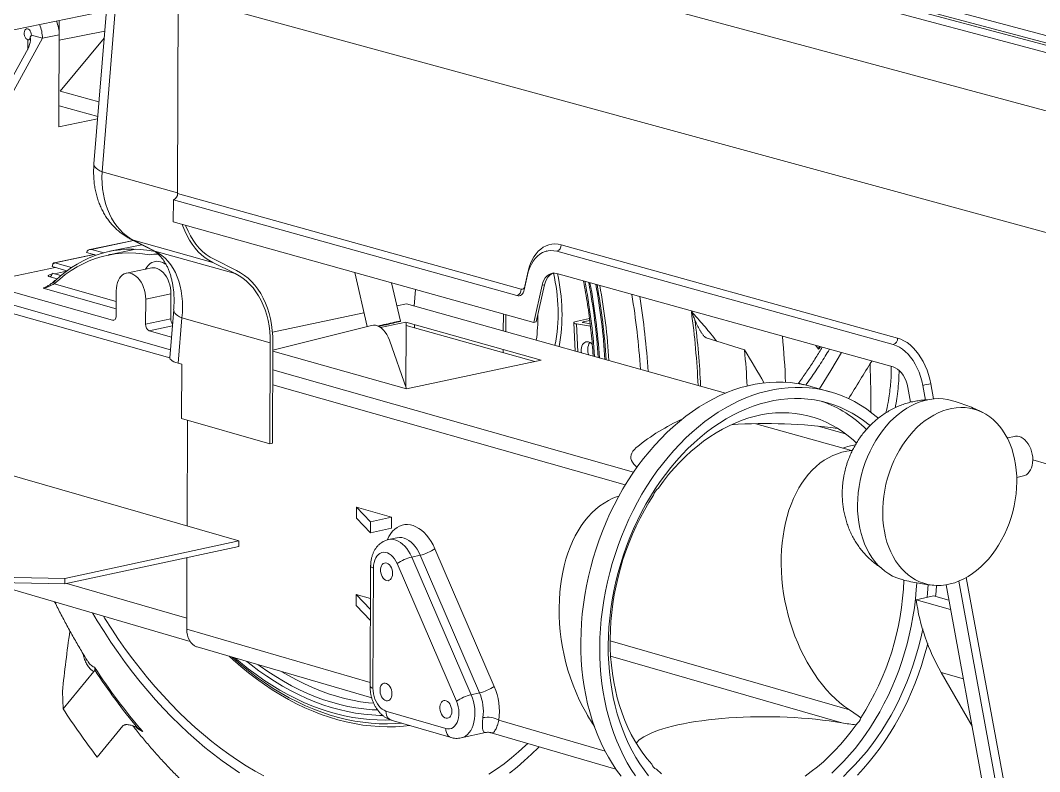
# Model space of a CAD drawing. Header units: millimetres. Extents: x -1041 to 1726, y -447 to 1705.
# Drawn here: x 67 to 928, y 261 to 896 of the extents above; entities that cross this region are included whole.
import ezdxf

# ---------------------------------------------------------------- set-up
doc = ezdxf.new("R2010")
doc.units = ezdxf.units.MM

msp = doc.modelspace()

# ---------------------------------------------------------------- linework, layer by layer
at = {"color": 144, "linetype": 'Continuous', "lineweight": 0}
for p, q in [((988.23, 804.74), (252.23, 1003.12)), ((1065.7, 833.21), (524.25, 978.25)), ((199.45, 749.81), (200.03, 918.67)), ((195.84, 744.44), (195.77, 725.91)), ((486.07, 663.44), (195.84, 744.44)), ((195.77, 725.91), (500.27, 640.74)), ((130.6, 697.65), (122.58, 699.9)), ((182.45, 698.92), (180.89, 698.6)), ((804.03, 622.08), (519.84, 700.92)), ((249.21, 684.7), (230.19, 694.14)), ((33.03, 674.13), (96.06, 687.25)), ((91.9, 681.25), (93.35, 681.55)), ((93.48, 682.5), (100.85, 680.42)), ((105.98, 684.46), (93.49, 687.98)), ((95.36, 681.97), (105.47, 684.07)), ((495.09, 681.07), (492.25, 668.4)), ((495.63, 684.03), (495.95, 683.78)), ((519.73, 682.19), (803.87, 603.17)), ((507.35, 672.27), (509.51, 672.72)), ((193.35, 617.72), (33.01, 663.17)), ((147.5, 646.32), (147.57, 667.42)), ((193.76, 643.77), (193.83, 664.87)), ((491.74, 669.37), (491.86, 669.33)), ((492.79, 671.35), (492.9, 671.28)), ((474.63, 647.91), (474.54, 633.55)), ((144.38, 642.61), (146.25, 643)), ((363.16, 638.31), (279.87, 617.36)), ((392.13, 641), (370.94, 636.52)), ((392.13, 641), (506.59, 608.86)), ((501.13, 607.7), (392.6, 638.18)), ((542.18, 641.2), (542.2, 640.68)), ((279.55, 538.66), (279.9, 623.93)), ((392.8, 584.67), (378.34, 625.91)), ((474.46, 617.89), (474.44, 615.2)), ((202.91, 605.48), (199.9, 606.33)), ((202.91, 605.48), (202.75, 559.51)), ((506.59, 608.86), (392.8, 584.67)), ((816.35, 585.95), (818.61, 573.38)), ((831.26, 575.08), (829.01, 587.64)), ((768.77, 532.54), (687.89, 555.25)), ((906.72, 544.56), (900.34, 543.18)), ((769.47, 532.6), (768.77, 532.54)), ((933.44, 521.38), (921.89, 524.61)), ((251.13, 456.15), (51.87, 513.64)), ((908.38, 509.89), (913.99, 511.11)), ((251.12, 451.55), (251.13, 456.15)), ((104.29, 424.54), (37.11, 425.89)), ((104.28, 419.93), (104.29, 424.54)), ((104.28, 419.93), (37.1, 421.28)), ((837.99, 409.73), (823.24, 406.48)), ((603.98, 263.31), (603.53, 263.46))]:
    msp.add_line(p, q, dxfattribs=at)
at = {"color": 7, "linetype": 'Continuous', "lineweight": 15}
for p, q in [((530.63, 990.78), (1072.15, 845.99)), ((527.43, 983.53), (1068.91, 838.59)), ((1068.93, 840.61), (527.44, 985.51)), ((142.09, 939.27), (128.74, 774.81)), ((149.03, 932.6), (135.66, 768.05)), ((935.28, 716.28), (200.02, 917.03)), ((51.38, 886.18), (139.22, 903.98)), ((99.45, 895.92), (99.22, 806.11)), ((137.85, 887.01), (99.41, 879.21)), ((85.21, 880.9), (36.63, 793.28)), ((75.95, 883.44), (85.21, 880.9)), ((85.21, 880.9), (99.42, 883.78)), ((137.35, 880.88), (100.1, 836.18)), ((71.9, 869.72), (36.18, 805.31)), ((100.1, 836.18), (132.98, 827.08)), ((131.99, 814.81), (99.26, 823.89)), ((99.22, 806.11), (131.82, 812.8)), ((135.66, 768.05), (199.45, 750.27)), ((199.45, 750.27), (199.45, 749.3)), ((199.45, 749.81), (489.7, 668.88)), ((162.04, 710.09), (125.33, 702.45)), ((169.11, 706.5), (142.21, 700.9)), ((159.74, 711.25), (177.74, 702.12)), ((229.15, 691.49), (162.28, 710.25)), ((162.28, 710.25), (180.27, 701.12)), ((523.48, 706.37), (807.68, 627.58)), ((128.69, 698.18), (95.05, 691.19)), ((142.59, 698.2), (164.16, 702.69)), ((180.27, 701.12), (248.18, 682.05)), ((248.18, 682.05), (229.15, 691.49)), ((177.52, 686.9), (156.13, 682.44)), ((349.08, 683.03), (359.47, 637.38)), ((492.79, 671.35), (495.63, 684.03)), ((144.38, 642.61), (33.03, 674.13)), ((387.64, 641.83), (380.24, 674.31)), ((500.27, 640.74), (507.35, 672.27)), ((502.43, 641.2), (509.51, 672.72)), ((172.44, 660.4), (193.83, 664.87)), ((172.44, 660.4), (172.37, 639.28)), ((392.69, 656.49), (384.69, 654.8)), ((662.17, 580.98), (392.69, 656.49)), ((192.81, 610.82), (52.18, 650.72)), ((196.11, 651.4), (192.81, 611.12)), ((356.84, 648.94), (279.54, 632.65)), ((476.74, 647.32), (476.66, 632.96)), ((172.37, 639.28), (193.76, 643.77)), ((203.04, 644.58), (199.9, 606.33)), ((277.75, 623.48), (203.04, 644.58)), ((392.34, 585.98), (392.6, 638.18)), ((399.65, 636.2), (399.66, 638.88)), ((500.27, 640.74), (502.43, 641.2)), ((534.16, 640.54), (535.35, 616.52)), ((536.5, 639.54), (548.21, 637.67)), ((547.42, 644.13), (537.26, 641.98)), ((547.95, 639.76), (542.02, 640.71)), ((542.18, 641.2), (547.63, 642.35)), ((194.23, 628.5), (175.47, 633.81)), ((277.4, 538.2), (277.75, 623.48)), ((646.07, 627.84), (678.36, 617.52)), ((279.87, 616.59), (392.8, 584.67)), ((802.31, 601.46), (802.35, 603.59)), ((279.8, 600.74), (584.67, 514.39)), ((577.63, 503.49), (279.75, 587.99)), ((750.53, 582.3), (734.48, 586.79)), ((202.75, 559.51), (277.4, 538.2)), ((207.73, 558.09), (207.42, 468.76)), ((740.6, 553.24), (763.67, 546.77)), ((279.55, 538.66), (277.4, 538.2)), ((350.52, 475.48), (350.56, 484.71)), ((380.2, 476.21), (350.56, 484.71)), ((350.56, 484.71), (362.33, 472.36)), ((350.52, 475.48), (362.29, 463.13)), ((362.33, 472.36), (380.2, 476.21)), ((380.16, 466.98), (380.2, 476.21)), ((362.29, 463.13), (362.33, 472.36)), ((362.29, 463.13), (380.16, 466.98)), ((384.71, 458.85), (377.56, 457.3)), ((251.12, 451.55), (104.28, 419.93)), ((251.13, 456.15), (104.29, 424.54)), ((416.67, 449.62), (466.82, 333.3)), ((207.32, 442.12), (207.11, 381.66)), ((397.23, 442.55), (404.38, 444.1)), ((397.23, 442.55), (447.36, 326.21)), ((454.51, 327.79), (404.38, 444.1)), ((362.51, 434.88), (362.02, 333.39)), ((364.89, 433.29), (364.41, 331.78)), ((435.06, 320.7), (384.94, 437.04)), ((897.02, 217.15), (859.29, 422.14)), ((53.17, 417.07), (209.9, 371.32)), ((848.65, 419.11), (885.19, 220.59)), ((350.21, 410.95), (350.17, 401.74)), ((362.37, 407.43), (350.21, 410.95)), ((350.21, 410.95), (362.33, 398.13)), ((823.24, 406.48), (852.51, 398.15)), ((837.99, 409.73), (851.06, 406.01)), ((350.17, 401.74), (362.29, 388.9)), ((216.06, 366.59), (363.41, 323.56)), ((128.77, 345.87), (102.76, 314.27)), ((844.4, 344.97), (870.64, 299.67)), ((447.36, 326.21), (454.51, 327.79)), ((375.37, 312.42), (425.95, 297.64)), ((379.84, 304.84), (430.42, 290.05)), ((153.24, 299.95), (131.48, 273.58)), ((166.04, 297.99), (165.87, 298.08)), ((438.85, 289.73), (459.49, 294.29)), ((464.2, 294.13), (569.71, 263.32))]:
    msp.add_line(p, q, dxfattribs=at)
at = {"color": 8, "linetype": 'Continuous', "lineweight": 15}
for p, q in [((72.84, 871.55), (72.86, 879.72)), ((162.24, 709.98), (126.58, 702.57)), ((128.99, 698.1), (95.63, 691.16)), ((126.58, 702.57), (136.97, 699.64)), ((164.01, 702.7), (142.86, 698.3)), ((95.63, 691.16), (109.83, 687.16)), ((97.56, 677.56), (91.34, 679.32)), ((95.2, 673.37), (147.54, 658.58)), ((147.52, 652.25), (85.97, 669.66)), ((399.35, 654.62), (400.53, 668.64)), ((195, 637.92), (175.47, 633.81)), ((536.5, 639.54), (537.67, 615.87)), ((740.94, 618.16), (738.71, 621.29)), ((742.61, 620.21), (740.94, 618.16)), ((724.05, 589.01), (724.04, 589.45)), ((835.79, 588.84), (838.05, 576.24)), ((865.71, 425.26), (904.05, 216.97)), ((105.97, 420.29), (207.14, 390.83)), ((207.11, 381.66), (362.03, 336.5)), ((767, 313.42), (564.84, 371.71)), ((565.25, 358.81), (760.58, 302.4)), ((844.4, 344.97), (863.29, 339.56)), ((470.73, 304.8), (560.54, 278.62))]:
    msp.add_line(p, q, dxfattribs=at)
at = {"color": 144, "linetype": 'Continuous', "lineweight": 0, "flags": 128}
for points in [[(72.86, 879.72), (72.02, 880.13), (71.24, 880.85), (70.59, 881.84), (70.11, 883.01), (69.84, 884.29), (69.8, 885.56), (70, 886.73), (70.42, 887.72), (71.02, 888.45), (71.77, 888.86), (72.6, 888.92), (73.45, 888.63), (74.26, 888.01), (74.96, 887.1), (75.5, 885.98), (75.84, 884.73), (75.95, 883.44)], [(206.18, 723), (206.5, 722.12), (208.26, 717.93), (210.26, 713.98), (212.49, 710.27), (214.96, 706.82), (217.64, 703.66), (220.51, 700.8), (223.57, 698.25), (226.8, 696.02), (230.19, 694.14)], [(175.68, 697.95), (169.83, 698.84), (164, 699.37), (158.21, 699.52), (152.47, 699.31), (146.79, 698.73), (141.17, 697.79), (135.63, 696.48), (130.18, 694.82), (124.82, 692.79), (119.57, 690.41), (114.43, 687.68), (109.42, 684.6), (104.53, 681.19), (99.79, 677.44), (95.2, 673.37)], [(96.16, 676.26), (100.58, 680.19), (105.14, 683.83), (109.82, 687.16), (114.63, 690.18), (119.56, 692.88), (124.59, 695.27), (129.71, 697.33), (134.93, 699.06), (140.24, 700.47), (145.61, 701.54), (151.06, 702.28), (156.56, 702.68), (162.11, 702.75), (167.7, 702.48), (173.32, 701.88), (178.97, 700.94), (180.37, 700.66)], [(519.84, 700.92), (517.32, 701.44), (514.81, 701.59), (512.36, 701.38), (509.97, 700.79), (507.68, 699.85), (505.51, 698.55), (503.47, 696.91), (501.58, 694.95), (499.88, 692.69), (498.36, 690.14), (497.05, 687.34), (495.96, 684.3), (495.09, 681.07)], [(93.81, 689.48), (93.92, 689.95), (94.09, 690.38), (94.32, 690.73), (94.6, 690.99), (94.92, 691.15), (95.27, 691.21), (95.63, 691.16)], [(172.22, 685.79), (173.36, 687.61), (174.7, 689.19), (176.18, 690.49), (177.79, 691.47), (179.51, 692.12), (181.3, 692.44), (183.15, 692.42), (185.02, 692.06), (186.9, 691.37), (188.74, 690.35), (189.73, 689.66)], [(91.9, 681.25), (91.14, 681.06), (90.55, 680.83), (90.16, 680.58), (89.97, 680.31), (90, 680.05), (90.25, 679.78), (90.7, 679.54), (91.34, 679.32)], [(193.83, 664.87), (193.72, 667.41), (193.38, 669.96), (192.82, 672.48), (192.05, 674.92), (191.08, 677.25), (189.92, 679.4), (188.61, 681.35), (187.16, 683.06), (185.61, 684.5), (183.98, 685.64), (182.29, 686.45), (180.6, 686.93), (178.91, 687.06), (177.52, 686.9)], [(249.21, 684.7), (252.63, 682.81), (255.91, 680.6), (259.02, 678.08), (261.96, 675.26), (264.72, 672.16), (267.27, 668.78), (269.62, 665.15), (271.74, 661.28), (273.64, 657.18), (275.29, 652.88), (276.71, 648.4), (277.87, 643.75), (278.77, 638.96), (279.41, 634.04), (279.79, 629.03), (279.9, 623.93)], [(507.35, 672.27), (508.01, 674.57), (508.91, 676.66), (510.02, 678.47), (511.32, 679.99), (512.8, 681.17), (514.41, 681.99), (516.12, 682.44), (517.91, 682.51), (519.73, 682.19)], [(509.51, 672.72), (510.17, 675.03), (511.07, 677.11), (512.18, 678.93), (513.49, 680.44), (514.96, 681.62), (516.57, 682.44), (517.15, 682.64)], [(95.2, 673.37), (95.01, 673.86), (94.91, 674.34), (94.91, 674.8), (94.99, 675.23), (95.17, 675.6), (95.43, 675.91), (95.76, 676.13), (96.16, 676.26)], [(492.25, 668.4), (491.87, 667.11), (491.35, 665.96), (490.69, 664.99), (489.91, 664.22), (489.04, 663.67), (488.09, 663.35), (487.1, 663.28), (486.07, 663.44)], [(491.86, 669.33), (492.38, 669.25), (492.44, 669.25)], [(147.5, 646.32), (147.44, 645.44), (147.26, 644.63), (146.97, 643.92), (146.58, 643.33), (146.11, 642.9), (145.57, 642.62), (144.99, 642.53), (144.38, 642.61)], [(196.11, 651.39), (196.12, 650.77), (196.43, 649.72), (197.1, 648.65), (198.1, 647.6), (199.44, 646.56), (201.1, 645.55), (203.04, 644.58)], [(378.34, 625.91), (377.37, 628.33), (376.2, 630.57), (374.86, 632.61), (373.38, 634.39), (371.78, 635.89), (370.09, 637.08), (368.35, 637.92), (366.59, 638.42), (364.85, 638.55), (363.16, 638.31)], [(382.64, 640.9), (384.17, 641.22), (385.45, 641.48), (386.45, 641.67), (387.16, 641.79), (387.56, 641.84), (387.63, 641.82), (387.37, 641.72), (386.8, 641.54), (385.92, 641.31), (384.76, 641.01), (383.34, 640.65), (381.69, 640.25), (379.86, 639.81), (377.89, 639.35), (375.82, 638.87), (373.71, 638.38), (371.59, 637.9), (369.52, 637.44), (369.21, 637.37)], [(392.6, 638.18), (392.47, 639.94), (392.26, 640.96)], [(542.02, 640.71), (541.81, 640.75), (541.66, 640.8), (541.57, 640.87), (541.56, 640.93), (541.62, 641), (541.74, 641.07), (541.93, 641.13), (542.18, 641.2)], [(829.01, 587.64), (828.2, 591.43), (827.15, 595.15), (825.86, 598.77), (824.36, 602.24), (822.66, 605.53), (820.76, 608.61), (818.7, 611.46), (816.49, 614.03), (814.15, 616.31), (811.72, 618.27), (809.2, 619.9), (806.63, 621.17), (804.03, 622.08)], [(199.9, 606.33), (197.93, 606.96), (196.25, 607.63), (194.88, 608.35), (193.85, 609.1), (193.17, 609.87), (192.83, 610.65), (192.81, 611.12)], [(803.87, 603.17), (805.74, 602.46), (807.57, 601.36), (809.33, 599.92), (810.96, 598.16), (812.45, 596.11), (813.76, 593.81), (814.86, 591.32), (815.73, 588.68), (816.35, 585.95)], [(908.42, 506.07), (908.24, 501.04), (907.81, 495.97), (907.12, 490.9), (906.18, 485.84), (905, 480.82), (903.57, 475.86), (901.91, 470.97), (900.01, 466.2), (897.9, 461.54), (895.58, 457.03), (893.06, 452.69), (890.35, 448.54), (887.46, 444.59), (884.42, 440.87), (881.22, 437.38), (877.89, 434.16), (874.44, 431.2), (870.89, 428.53), (867.24, 426.15), (863.53, 424.09), (859.77, 422.34), (855.96, 420.91), (852.14, 419.82), (848.32, 419.06), (844.51, 418.65), (840.73, 418.57), (837, 418.84), (833.34, 419.45), (829.77, 420.4), (826.29, 421.69), (822.93, 423.3), (819.7, 425.24), (816.62, 427.49), (813.69, 430.04), (810.94, 432.89), (808.38, 436.01), (806.01, 439.4), (803.86, 443.03), (801.92, 446.9), (800.21, 450.98), (798.73, 455.26), (797.5, 459.72), (796.52, 464.33), (795.78, 469.07), (795.31, 473.93), (795.09, 478.88), (795.13, 483.9), (795.43, 488.96), (795.99, 494.05), (796.8, 499.14), (797.87, 504.2), (799.18, 509.21), (800.73, 514.15), (802.52, 519), (804.53, 523.73), (806.76, 528.33), (809.19, 532.77), (811.82, 537.03), (814.63, 541.09), (817.61, 544.93), (820.75, 548.54), (824.03, 551.9), (827.43, 554.99), (830.95, 557.81), (834.56, 560.33), (838.25, 562.54), (842, 564.44), (845.79, 566.02), (849.61, 567.26), (853.44, 568.18), (857.27, 568.75), (861.06, 568.98), (864.82, 568.86), (868.51, 568.4), (872.13, 567.6), (875.65, 566.47), (879.06, 565), (882.35, 563.21), (885.5, 561.1), (888.5, 558.69), (891.32, 555.98), (893.97, 552.99), (896.42, 549.72), (898.67, 546.21), (900.71, 542.45), (902.52, 538.47), (904.11, 534.29), (905.45, 529.93), (906.55, 525.4), (907.4, 520.73), (907.99, 515.93), (908.33, 511.04), (908.42, 506.07)], [(605.59, 500.84), (609.85, 506.63), (614.28, 512.2), (618.86, 517.54), (623.59, 522.64), (628.45, 527.48), (633.43, 532.07), (638.53, 536.38), (643.73, 540.41), (649.03, 544.15), (654.4, 547.6), (659.85, 550.74), (665.36, 553.57), (670.91, 556.09), (676.5, 558.28), (682.12, 560.15), (687.74, 561.69), (693.37, 562.9), (698.99, 563.78), (704.59, 564.32), (710.16, 564.52), (715.68, 564.39), (721.14, 563.92), (726.54, 563.11), (731.86, 561.98), (737.09, 560.51), (742.22, 558.71), (747.24, 556.58), (752.14, 554.14), (756.91, 551.39), (761.54, 548.32), (766.02, 544.95), (770.35, 541.29), (772.92, 538.9)], [(906.72, 544.56), (907.24, 544.65), (908.86, 544.71), (910.5, 544.42), (912.14, 543.79), (913.75, 542.84), (915.28, 541.58), (916.72, 540.04), (918.02, 538.26), (919.17, 536.26), (920.14, 534.09), (920.91, 531.79), (921.47, 529.41), (921.8, 527), (921.89, 524.61)], [(921.89, 524.61), (921.75, 522.28), (921.38, 520.06), (920.78, 518.01), (919.97, 516.15), (918.97, 514.54), (917.79, 513.19), (916.46, 512.14), (915, 511.41), (913.99, 511.11)]]:
    msp.add_lwpolyline(points, dxfattribs=at)
at = {"color": 7, "linetype": 'Continuous', "lineweight": 15, "flags": 128}
for points in [[(74.95, 881.93), (75.15, 880.64), (75.13, 879.13), (74.88, 877.44), (74.43, 875.62), (73.77, 873.69), (72.92, 871.71), (71.9, 869.72)], [(135.66, 768.05), (135.54, 763.2), (135.68, 758.42), (136.07, 753.73), (136.72, 749.17), (137.62, 744.74), (138.77, 740.47), (140.16, 736.38), (141.79, 732.48), (143.65, 728.8), (145.73, 725.35), (148.03, 722.14), (150.52, 719.2), (153.21, 716.52), (156.07, 714.13), (159.1, 712.04), (162.28, 710.25)], [(203.41, 723.78), (203.92, 722.24), (205.53, 718.08), (207.37, 714.12), (209.43, 710.38), (211.7, 706.87), (214.17, 703.6), (216.83, 700.6), (219.68, 697.88), (222.69, 695.45), (225.85, 693.31), (229.15, 691.49)], [(495.63, 684.03), (496.53, 687.41), (497.64, 690.61), (498.97, 693.58), (500.5, 696.31), (502.23, 698.77), (504.12, 700.95), (506.18, 702.82), (508.38, 704.36), (510.7, 705.58), (513.13, 706.45), (515.64, 706.96), (518.22, 707.12), (520.84, 706.92), (523.48, 706.37)], [(122.58, 699.9), (122.66, 700.44), (122.89, 700.95), (123.26, 701.41), (123.76, 701.82), (124.36, 702.15), (125.05, 702.39), (125.8, 702.53), (126.58, 702.57)], [(180.27, 701.12), (183.3, 699.37), (186.16, 697.32), (188.84, 694.99), (191.33, 692.38), (193.61, 689.49), (195.68, 686.36), (197.52, 682.98), (199.13, 679.38), (200.51, 675.57), (201.63, 671.57), (202.51, 667.39), (203.13, 663.06), (203.5, 658.6), (203.6, 654.01), (203.45, 649.33), (203.04, 644.58)], [(147.57, 667.42), (147.69, 669.88), (148.04, 672.24), (148.62, 674.44), (149.4, 676.44), (150.39, 678.21), (151.55, 679.72), (152.87, 680.93), (154.33, 681.82), (155.89, 682.38), (157.52, 682.6), (159.21, 682.46), (160.9, 681.99), (162.58, 681.17), (164.22, 680.04), (165.77, 678.6), (167.22, 676.89), (168.53, 674.93), (169.68, 672.77), (170.66, 670.45), (171.43, 668), (171.99, 665.48), (172.33, 662.93), (172.44, 660.4)], [(248.18, 682.05), (251.47, 680.23), (254.63, 678.1), (257.63, 675.67), (260.46, 672.96), (263.12, 669.96), (265.58, 666.71), (267.84, 663.21), (269.89, 659.48), (271.72, 655.53), (273.32, 651.39), (274.68, 647.07), (275.79, 642.58), (276.66, 637.96), (277.28, 633.23), (277.65, 628.39), (277.75, 623.48)], [(537.26, 641.98), (536.03, 641.67), (535.08, 641.34), (534.45, 641), (534.17, 640.66), (534.24, 640.33), (534.67, 640.02), (535.43, 639.75), (536.5, 639.54)], [(540.99, 620.78), (541.6, 622.08), (542.39, 623.14), (543.32, 623.91), (544.38, 624.38), (545.51, 624.53), (546.68, 624.34), (547.84, 623.83), (548.96, 623.01), (549.81, 622.14)], [(807.68, 627.58), (810.4, 626.64), (813.09, 625.35), (815.73, 623.72), (818.3, 621.76), (820.78, 619.48), (823.14, 616.91), (825.37, 614.07), (827.44, 610.98), (829.35, 607.67), (831.06, 604.16), (832.58, 600.5), (833.88, 596.7), (834.95, 592.8), (835.79, 588.84)], [(741.82, 584.74), (751.29, 600.28), (760.19, 615.32)], [(540.06, 371.01), (540.23, 378.83), (540.66, 386.69), (541.33, 394.58), (542.26, 402.48), (543.43, 410.39), (544.85, 418.28), (546.52, 426.14), (548.42, 433.96), (550.56, 441.72), (552.93, 449.42), (555.54, 457.03), (558.36, 464.54), (561.41, 471.95), (564.67, 479.23), (568.14, 486.38), (571.81, 493.38), (575.67, 500.21), (579.73, 506.88), (583.96, 513.36), (588.37, 519.64), (592.95, 525.71), (597.68, 531.57), (602.56, 537.2), (607.58, 542.59), (612.74, 547.73), (618.01, 552.61), (623.4, 557.23), (628.9, 561.58), (634.48, 565.64), (640.15, 569.42), (645.9, 572.9), (651.71, 576.08), (657.57, 578.95), (663.47, 581.52), (669.41, 583.76), (675.36, 585.69), (681.33, 587.29), (687.3, 588.57), (693.27, 589.52), (699.21, 590.15), (705.12, 590.44), (710.99, 590.4), (716.8, 590.03), (722.56, 589.34), (728.25, 588.31), (733.85, 586.96), (734.48, 586.79)], [(556.07, 366.39), (556.24, 374.21), (556.67, 382.08), (557.35, 389.97), (558.27, 397.88), (559.45, 405.79), (560.87, 413.68), (562.53, 421.55), (564.44, 429.37), (566.58, 437.14), (568.95, 444.84), (571.56, 452.46), (574.39, 459.98), (577.43, 467.38), (580.7, 474.67), (584.16, 481.82), (587.84, 488.82), (591.7, 495.67), (595.76, 502.33), (600, 508.82), (604.41, 515.1), (608.98, 521.18), (613.72, 527.04), (618.6, 532.67), (623.62, 538.06), (628.78, 543.21), (634.05, 548.1), (639.44, 552.72), (644.94, 557.07), (650.53, 561.13), (656.2, 564.91), (661.94, 568.4), (667.75, 571.58), (673.61, 574.46), (679.52, 577.02), (685.45, 579.27), (691.41, 581.2), (697.38, 582.8), (703.35, 584.08), (709.32, 585.04), (715.26, 585.66), (721.17, 585.95), (727.04, 585.92), (732.86, 585.55), (738.61, 584.85), (744.3, 583.83), (749.9, 582.48), (755.42, 580.8), (760.83, 578.81), (766.13, 576.49), (771.31, 573.87), (776.36, 570.94), (781.28, 567.7), (786.05, 564.17), (790.67, 560.35), (791.27, 559.82)], [(563.24, 367.97), (563.41, 375.6), (563.84, 383.28), (564.52, 390.98), (565.45, 398.7), (566.62, 406.41), (568.04, 414.11), (569.71, 421.78), (571.62, 429.41), (573.76, 436.97), (576.14, 444.47), (578.74, 451.87), (581.57, 459.18), (584.61, 466.37), (587.87, 473.43), (591.34, 480.35), (595, 487.12), (598.86, 493.72), (602.9, 500.14), (607.12, 506.37), (611.51, 512.4), (616.07, 518.22), (620.77, 523.81), (625.62, 529.16), (630.61, 534.27), (635.72, 539.12), (640.95, 543.71), (646.28, 548.03), (651.71, 552.07), (657.23, 555.82), (662.82, 559.28), (668.48, 562.43), (674.19, 565.28), (679.95, 567.82), (685.74, 570.04), (691.56, 571.94), (697.38, 573.52), (703.21, 574.77), (709.03, 575.69), (714.83, 576.28), (720.59, 576.55), (726.32, 576.48), (731.99, 576.07), (737.6, 575.34), (743.13, 574.28), (748.58, 572.9), (753.94, 571.19), (759.2, 569.15), (764.34, 566.81), (769.35, 564.15), (774.24, 561.18), (778.99, 557.91), (783.58, 554.35), (784.41, 553.67)], [(810.56, 423.8), (810.53, 423.81), (806.97, 425.01), (803.52, 426.54), (800.19, 428.39), (797.01, 430.57), (793.98, 433.05), (791.13, 435.83), (788.45, 438.89), (785.97, 442.22), (783.7, 445.81), (781.64, 449.64), (779.8, 453.69), (778.2, 457.94), (776.84, 462.38), (775.72, 466.99), (774.86, 471.74), (774.26, 476.62), (773.91, 481.6), (773.82, 486.66), (773.99, 491.77), (774.42, 496.92), (775.11, 502.08), (776.05, 507.23), (777.25, 512.34), (778.69, 517.4), (780.36, 522.37), (782.27, 527.24), (784.4, 531.99), (786.75, 536.59), (789.29, 541.02), (792.03, 545.27), (794.95, 549.3), (798.03, 553.12), (801.26, 556.69), (804.63, 560.01), (808.13, 563.06), (811.72, 565.82), (815.41, 568.28), (819.18, 570.43), (823, 572.27), (826.85, 573.77), (830.74, 574.95), (834.62, 575.79), (838.49, 576.28), (842.34, 576.43), (846.14, 576.24), (849.87, 575.7), (853.1, 574.94)], [(908.42, 506.07), (908.24, 501.04), (907.81, 495.97), (907.12, 490.9), (906.18, 485.84), (905, 480.82), (903.57, 475.86), (901.91, 470.97), (900.01, 466.2), (897.9, 461.54), (895.58, 457.03), (893.06, 452.69), (890.35, 448.54), (887.46, 444.59), (884.42, 440.87), (881.22, 437.38), (877.89, 434.16), (874.44, 431.2), (870.89, 428.53), (867.24, 426.15), (863.53, 424.09), (859.77, 422.34), (855.96, 420.91), (852.14, 419.82), (848.32, 419.06), (844.51, 418.65), (840.73, 418.57), (837, 418.84), (833.34, 419.45), (829.77, 420.4), (826.29, 421.69), (822.93, 423.3), (819.7, 425.24), (816.62, 427.49), (813.69, 430.04), (810.94, 432.89), (808.38, 436.01), (806.01, 439.4), (803.86, 443.03), (801.92, 446.9), (800.21, 450.98), (798.73, 455.26), (797.5, 459.72), (796.52, 464.33), (795.78, 469.07), (795.31, 473.93), (795.09, 478.88), (795.13, 483.9), (795.43, 488.96), (795.99, 494.05), (796.8, 499.14), (797.87, 504.2), (799.18, 509.21), (800.73, 514.15), (802.52, 519), (804.53, 523.73), (806.76, 528.33), (809.19, 532.77), (811.82, 537.03), (814.63, 541.09), (817.61, 544.93), (820.75, 548.54), (824.03, 551.9), (827.43, 554.99), (830.95, 557.81), (834.56, 560.33), (838.25, 562.54), (842, 564.44), (845.79, 566.02), (849.61, 567.26), (853.44, 568.18), (857.27, 568.75), (861.06, 568.98), (864.82, 568.86), (868.51, 568.4), (872.13, 567.6), (875.65, 566.47), (879.06, 565), (882.35, 563.21), (885.5, 561.1), (888.5, 558.69), (891.32, 555.98), (893.97, 552.99), (896.42, 549.72), (898.67, 546.21), (900.71, 542.45), (902.52, 538.47), (904.11, 534.29), (905.45, 529.93), (906.55, 525.4), (907.4, 520.73), (907.99, 515.93), (908.33, 511.04), (908.42, 506.07)], [(587.5, 518.45), (586.17, 519.61), (584.74, 521.14), (583.63, 522.68), (582.86, 524.24), (582.42, 525.8), (582.32, 527.36), (582.56, 528.91), (583.13, 530.46), (584.04, 531.99), (585.28, 533.51), (586.85, 535.01), (587.36, 535.44)], [(768.77, 532.54), (764.7, 531.98), (760.71, 531.09), (756.79, 529.88), (752.96, 528.34), (749.24, 526.48), (745.63, 524.3), (742.13, 521.82), (738.78, 519.04), (735.56, 515.96), (732.49, 512.6), (729.59, 508.97), (726.85, 505.08), (724.29, 500.93), (721.91, 496.54), (719.72, 491.93), (717.73, 487.1), (715.93, 482.08), (714.35, 476.87), (712.98, 471.48), (711.82, 465.95), (710.88, 460.27), (710.16, 454.47), (709.66, 448.56), (709.39, 442.57), (709.35, 436.5), (709.53, 430.38), (709.93, 424.22), (710.56, 418.04), (711.41, 411.86), (712.47, 405.69), (713.76, 399.56), (715.26, 393.48), (716.96, 387.47), (718.87, 381.54), (720.98, 375.71), (723.28, 370.01), (725.76, 364.43), (728.42, 359.01), (731.26, 353.76), (734.25, 348.69), (737.4, 343.81), (740.7, 339.15), (744.13, 334.7), (747.69, 330.5), (751.36, 326.54), (755.14, 322.85), (759.01, 319.42), (762.97, 316.27), (767, 313.42)], [(522.39, 413), (522.91, 418.08), (523.73, 423.94), (524.77, 429.67), (526.02, 435.25), (527.49, 440.67), (529.16, 445.92), (531.04, 450.97), (533.12, 455.82), (535.4, 460.45), (537.86, 464.84), (540.5, 469), (543.31, 472.89), (546.29, 476.52), (549.43, 479.88), (552.72, 482.94), (556.14, 485.72), (559.7, 488.19), (563.38, 490.35), (567.16, 492.19), (571.05, 493.72), (572.1, 494.07)], [(599.96, 267.52), (596.09, 272.04), (592.41, 276.83), (588.94, 281.88), (585.68, 287.18), (582.63, 292.72), (579.81, 298.49), (577.22, 304.47), (574.86, 310.66), (572.74, 317.03), (570.86, 323.58), (569.23, 330.3), (567.86, 337.16), (566.74, 344.16), (565.87, 351.28), (565.27, 358.5), (564.93, 365.81), (564.84, 373.2), (565.02, 380.64), (565.46, 388.13), (566.16, 395.64), (567.12, 403.16), (568.33, 410.68), (569.8, 418.18), (571.52, 425.64), (573.49, 433.05), (575.7, 440.39), (578.15, 447.64), (580.84, 454.8), (583.75, 461.84), (586.88, 468.75), (590.23, 475.52), (593.78, 482.13), (597.54, 488.57), (601.49, 494.82)], [(384.94, 437.04), (383.89, 439.17), (382.67, 441.1), (381.3, 442.79), (379.82, 444.2), (378.25, 445.3), (376.63, 446.08), (375, 446.5), (373.39, 446.57), (371.83, 446.28), (370.37, 445.63), (369.02, 444.65), (367.83, 443.35), (366.81, 441.76), (366, 439.92), (365.4, 437.86), (365.03, 435.64), (364.89, 433.29)], [(381, 428.65), (380.89, 430.27), (380.55, 431.89), (379.99, 433.42), (379.25, 434.8), (378.35, 435.95), (377.33, 436.84), (376.26, 437.41), (375.16, 437.63), (374.11, 437.51), (373.14, 437.04), (372.3, 436.24), (371.63, 435.16), (371.17, 433.84), (370.93, 432.35), (370.92, 430.75), (371.15, 429.13), (371.6, 427.54), (372.25, 426.08), (373.08, 424.81), (374.04, 423.78), (375.09, 423.05), (376.18, 422.65), (377.26, 422.59), (378.28, 422.89), (379.19, 423.53), (379.95, 424.47), (380.52, 425.68), (380.88, 427.09), (381, 428.65)], [(823.82, 420.74), (823.46, 414.86), (822.77, 407.22), (821.84, 399.56), (820.67, 391.91), (819.25, 384.27), (817.6, 376.67), (815.7, 369.11), (813.58, 361.6), (811.22, 354.17), (808.64, 346.82), (805.84, 339.57), (802.83, 332.44), (799.6, 325.42), (796.17, 318.55), (792.55, 311.83), (788.73, 305.27), (784.73, 298.88), (780.56, 292.69), (776.21, 286.68), (771.7, 280.89), (767.04, 275.32), (762.24, 269.98), (757.3, 264.88), (752.24, 260.03)], [(833.5, 419.24), (833.08, 412.13), (832.8, 408.59)], [(840.47, 418.68), (840.15, 413.31), (839.82, 409.21)], [(216.06, 366.59), (215.38, 366.81), (213.6, 367.68), (211.98, 368.89), (210.55, 370.42), (209.34, 372.25), (208.37, 374.33), (207.67, 376.63), (207.25, 379.09), (207.11, 381.66)], [(828.97, 382.02), (828.87, 381.53), (827.22, 373.92), (825.32, 366.36), (823.2, 358.85), (820.84, 351.41), (818.26, 344.06), (815.46, 336.81), (812.44, 329.67), (809.22, 322.66), (805.79, 315.78), (802.16, 309.06), (798.35, 302.5), (794.35, 296.11), (790.17, 289.91), (785.82, 283.91), (781.32, 278.11), (776.66, 272.54), (771.85, 267.2), (766.91, 262.09), (761.85, 257.24)], [(574.09, 257.32), (570.31, 262.46), (566.73, 267.84), (563.35, 273.47), (560.18, 279.32), (557.22, 285.39), (554.49, 291.66), (551.98, 298.14), (549.7, 304.79), (547.65, 311.63), (545.84, 318.62), (544.27, 325.76), (542.95, 333.04), (541.87, 340.44), (541.04, 347.95), (540.46, 355.56), (540.13, 363.25), (540.06, 371.01)], [(586.31, 257.79), (582.72, 263.17), (579.34, 268.8), (576.17, 274.65), (573.22, 280.73), (570.48, 287.01), (567.97, 293.48), (565.7, 300.14), (563.65, 306.98), (561.84, 313.97), (560.28, 321.12), (558.95, 328.4), (557.88, 335.8), (557.05, 343.32), (556.47, 350.93), (556.14, 358.63), (556.07, 366.39)], [(597.28, 257.72), (593.5, 262.63), (589.92, 267.79), (586.55, 273.19), (583.38, 278.82), (580.42, 284.67), (577.69, 290.74), (575.17, 297.01), (572.89, 303.46), (570.84, 310.09), (569.03, 316.89), (567.46, 323.84), (566.14, 330.92), (565.06, 338.14), (564.22, 345.46), (563.64, 352.88), (563.31, 360.39), (563.24, 367.97)], [(833.16, 369.43), (832.39, 366.4), (830.27, 358.7), (827.91, 351.06), (825.33, 343.51), (822.53, 336.05), (819.52, 328.69), (816.29, 321.46), (812.86, 314.36), (809.23, 307.41), (805.4, 300.61), (801.39, 293.98), (797.2, 287.53), (792.84, 281.28), (788.31, 275.22), (783.63, 269.38), (778.79, 263.77), (773.82, 258.38)], [(245.47, 358), (247.38, 356.3), (253.81, 350.81), (260.32, 345.58), (266.9, 340.62), (273.55, 335.95), (280.25, 331.55), (287.01, 327.45), (293.8, 323.63), (300.64, 320.11), (307.52, 316.89), (314.41, 313.97), (321.33, 311.35), (328.27, 309.04), (335.21, 307.04), (342.15, 305.35), (349.08, 303.98), (356, 302.92), (362.91, 302.17), (369.79, 301.74), (376.63, 301.63), (383.44, 301.84), (388.77, 302.23)], [(248.12, 357.23), (252.68, 353.37), (259.16, 348.17), (265.7, 343.25), (272.31, 338.61), (278.97, 334.26), (285.69, 330.18), (292.45, 326.4), (299.25, 322.92), (306.08, 319.73), (312.94, 316.84), (319.82, 314.26), (326.71, 311.99), (333.61, 310.02), (340.51, 308.37), (347.41, 307.02), (354.29, 306), (361.15, 305.29), (367.99, 304.89), (374.79, 304.81), (379.3, 304.94)], [(380.5, 327.09), (380.39, 328.71), (380.05, 330.32), (379.49, 331.85), (378.75, 333.23), (377.85, 334.39), (376.83, 335.28), (375.76, 335.85), (374.67, 336.08), (373.61, 335.96), (372.64, 335.49), (371.81, 334.7), (371.14, 333.63), (370.67, 332.31), (370.43, 330.82), (370.42, 329.23), (370.65, 327.6), (371.1, 326.02), (371.76, 324.56), (372.58, 323.28), (373.55, 322.25), (374.6, 321.52), (375.69, 321.11), (376.76, 321.06), (377.78, 321.35), (378.69, 321.98), (379.45, 322.92), (380.02, 324.12), (380.37, 325.53), (380.5, 327.09)], [(102.14, 328.92), (102.41, 321.53), (102.76, 314.27)], [(364.41, 331.78), (364.51, 329.45), (364.83, 327.1), (365.37, 324.79), (366.12, 322.55), (367.05, 320.43), (368.16, 318.47), (369.41, 316.73), (370.79, 315.22), (372.26, 313.98), (373.8, 313.04), (375.37, 312.42)], [(431.11, 312.32), (431, 313.95), (430.66, 315.56), (430.1, 317.1), (429.35, 318.48), (428.45, 319.64), (427.43, 320.53), (426.35, 321.1), (425.26, 321.34), (424.2, 321.22), (423.23, 320.75), (422.39, 319.96), (421.72, 318.88), (421.25, 317.56), (421.01, 316.07), (421, 314.47), (421.22, 312.84), (421.68, 311.26), (422.33, 309.79), (423.16, 308.52), (424.13, 307.48), (425.18, 306.75), (426.27, 306.34), (427.36, 306.29), (428.38, 306.58), (429.29, 307.21), (430.05, 308.15), (430.62, 309.36), (430.98, 310.77), (431.11, 312.32)], [(425.95, 297.64), (427.57, 297.34), (429.16, 297.39), (430.68, 297.8), (432.1, 298.55), (433.39, 299.62), (434.53, 301), (435.48, 302.66), (436.23, 304.56), (436.76, 306.65), (437.06, 308.9), (437.12, 311.25), (436.95, 313.66), (436.54, 316.07), (435.9, 318.44), (435.06, 320.7)], [(760.58, 302.4), (755.29, 303.28), (749.83, 304.08), (744.22, 304.8), (738.46, 305.44), (732.59, 306.01), (726.62, 306.49), (720.56, 306.89), (714.43, 307.2), (708.25, 307.43), (702.05, 307.58), (695.83, 307.63), (689.62, 307.6), (683.43, 307.48), (677.29, 307.28), (671.2, 306.99), (665.2, 306.62), (659.3, 306.16), (653.51, 305.62), (647.86, 305), (642.36, 304.3), (637.02, 303.52), (631.86, 302.67), (626.9, 301.74), (622.16, 300.75), (617.64, 299.69), (613.36, 298.57), (609.34, 297.38), (605.58, 296.14), (602.1, 294.85), (598.9, 293.51), (596.01, 292.12), (593.41, 290.7), (591.14, 289.23), (589.18, 287.74), (587.55, 286.22), (586.81, 285.38)], [(772.58, 300.83), (768.35, 295.06), (763.97, 289.51), (759.42, 284.18), (754.74, 279.09), (749.92, 274.25), (744.97, 269.66), (739.91, 265.34), (734.75, 261.3), (729.49, 257.54)], [(608.17, 259.39), (603.98, 263.31)]]:
    msp.add_lwpolyline(points, dxfattribs=at)
at = {"color": 8, "linetype": 'Continuous', "lineweight": 15, "flags": 128}
for points in [[(135.66, 768.05), (133.71, 769.01), (132.06, 770.01), (130.72, 771.05), (129.72, 772.1), (129.06, 773.16), (128.75, 774.2), (128.74, 774.81)], [(162.28, 710.25), (160.15, 711.05), (159.74, 711.25)], [(180.27, 701.12), (178.15, 701.92), (177.74, 702.12)], [(376.62, 457.17), (376.72, 457.39), (377.98, 460), (379.44, 462.34), (381.08, 464.41), (382.89, 466.18), (384.84, 467.63), (386.92, 468.76), (389.1, 469.53), (391.37, 469.96), (393.7, 470.03), (396.07, 469.75), (398.45, 469.11), (400.82, 468.13), (403.16, 466.8), (405.44, 465.16), (407.64, 463.2), (409.73, 460.96), (411.7, 458.46), (413.53, 455.71), (415.19, 452.75), (416.67, 449.62)], [(377.54, 457.3), (377.84, 457.36), (379.77, 457.55), (381.73, 457.4), (383.71, 456.91), (385.69, 456.1), (387.63, 454.96), (389.52, 453.52), (391.32, 451.8), (393.01, 449.82), (394.57, 447.59), (395.99, 445.16), (397.23, 442.55)], [(404.38, 444.1), (403.14, 446.71), (401.72, 449.14), (400.16, 451.36), (398.47, 453.35), (396.67, 455.07), (394.78, 456.51), (392.84, 457.64), (390.86, 458.46), (388.88, 458.94), (386.91, 459.09), (384.99, 458.9), (384.67, 458.84)], [(362.51, 434.89), (362.59, 434.56), (363.02, 434.1), (363.8, 433.67), (364.89, 433.29)], [(127.48, 395.38), (131.58, 388.6), (137.28, 379.54), (143.13, 370.67), (149.1, 362), (155.21, 353.53), (161.45, 345.29), (167.81, 337.26), (174.28, 329.46), (180.87, 321.9), (187.57, 314.57), (194.36, 307.49), (201.26, 300.66), (208.24, 294.08), (215.31, 287.77), (222.47, 281.72), (229.7, 275.94), (237, 270.43), (244.36, 265.21), (251.78, 260.27)], [(136.71, 392.68), (138.04, 390.55), (143.73, 381.69), (149.55, 373.03), (155.5, 364.57), (161.58, 356.32), (167.79, 348.28), (174.11, 340.47), (180.55, 332.89), (187.1, 325.54), (193.75, 318.44), (200.5, 311.58), (207.34, 304.97), (214.28, 298.62), (221.29, 292.53), (228.39, 286.7), (235.56, 281.15), (242.79, 275.88), (250.09, 270.88), (257.44, 266.17), (264.84, 261.75), (272.29, 257.62)], [(243.02, 358.71), (246.39, 355.66), (252.85, 350.05), (259.4, 344.71), (266.02, 339.65), (272.7, 334.86), (279.44, 330.36), (286.24, 326.15), (293.09, 322.23), (299.97, 318.6), (306.89, 315.28), (313.84, 312.26), (320.82, 309.54), (327.8, 307.13), (334.8, 305.04), (341.8, 303.26), (348.79, 301.79), (355.78, 300.64), (362.74, 299.81), (369.69, 299.29), (376.6, 299.1), (383.48, 299.23), (390.31, 299.68), (395.55, 300.25)], [(257.78, 354.41), (261.56, 351.42), (268.1, 346.52), (274.7, 341.9), (281.36, 337.57), (288.08, 333.52), (294.84, 329.77), (301.63, 326.32), (308.46, 323.17), (315.32, 320.32), (322.19, 317.78), (329.08, 315.55), (335.97, 313.63), (342.86, 312.02), (349.75, 310.74), (356.62, 309.77), (363.47, 309.11), (370.29, 308.78), (372.58, 308.74)], [(267.57, 351.55), (269.13, 350.41), (275.68, 345.84), (282.28, 341.55), (288.94, 337.56), (295.64, 333.85), (302.38, 330.44), (309.15, 327.33), (315.95, 324.53), (322.76, 322.03), (329.59, 319.84), (336.42, 317.96), (343.25, 316.4), (350.08, 315.15), (356.89, 314.21), (363.68, 313.6), (368.29, 313.36)], [(287.61, 345.7), (293.24, 342.34), (299.88, 338.69), (306.57, 335.32), (313.28, 332.26), (320.02, 329.5), (326.77, 327.04), (333.54, 324.9), (340.31, 323.06), (347.08, 321.53), (353.84, 320.32), (360.59, 319.42), (365.05, 319.01)], [(364.41, 331.78), (363.31, 332.17), (362.54, 332.6), (362.11, 333.07), (362.02, 333.39)], [(447.36, 326.21), (448.44, 323.42), (449.31, 320.52), (449.97, 317.55), (450.4, 314.56), (450.6, 311.57), (450.57, 308.63), (450.31, 305.79), (449.81, 303.07), (449.1, 300.52), (448.17, 298.17), (447.03, 296.04), (445.72, 294.18), (444.24, 292.6), (442.6, 291.33), (440.85, 290.38), (438.99, 289.76), (438.85, 289.73)], [(375.37, 312.42), (375.5, 310.65), (375.9, 309.01), (376.55, 307.56), (377.43, 306.36), (378.51, 305.45), (379.74, 304.87), (379.84, 304.84)], [(425.95, 297.64), (426.08, 295.86), (426.48, 294.22), (427.13, 292.77), (428.01, 291.57), (429.09, 290.66), (430.32, 290.08), (430.42, 290.05)], [(462.42, 259.1), (468.86, 263.37), (475.19, 267.94), (481.4, 272.8), (487.48, 277.95), (493.43, 283.39), (495.2, 285.08)], [(479.9, 260.08), (486.18, 265.05), (492.33, 270.32), (498.35, 275.87), (504.23, 281.71), (504.79, 282.28)]]:
    msp.add_lwpolyline(points, dxfattribs=at)
at = {"color": 7, "linetype": 'Continuous', "lineweight": 15}
for centre, radius, start, end in [((56.23, 880.91), 28.97, 359.96431, 23.66116), ((70.47, 883.8), 28.95, 359.95769, 23.66741), ((518, 706.08), 5.48, 289.61588, 2.93436), ((373.1, 647.96), 151.08, 349.474, 13.03629), ((35.57, 577.46), 521.32, 3.66428, 10.71455), ((35.37, 577.34), 526.07, 3.50247, 10.48012), ((367.72, 644.28), 136.01, 352.16134, 1.09509), ((177.96, 638.83), 5.61, 175.42989, 243.5954), ((552.46, 616.95), 12.09, 161.5573, 188.97976), ((557.58, 617.85), 11.7, 148.89538, 202.82303), ((802.13, 627.3), 5.56, 289.99186, 2.85105), ((-435.46, -63.83), 1305.7, 30.02619, 31.4551), ((-111.94, 543.96), 793.72, 3.10455, 5.3176), ((-420.78, 1331.73), 1406.89, 327.52505, 329.05082), ((850.09, 488.12), 101.73, 98.08545, 101.96206), ((710.55, 479.72), 100.03, 44.9421, 70.63089), ((698.97, 397.75), 177.25, 114.24255, 129.02945), ((696.55, 107.63), 447.74, 82.24763, 93.73226), ((780.16, 486.56), 51.53, 99.08127, 111.25412), ((396.27, 478.65), 35.49, 283.21374, 305.09877), ((405.34, 408.02), 35.47, 103.20879, 125.10409), ((585.32, 430.35), 227.74, 327.15006, 358.19125), ((698.97, 397.76), 177.23, 175.0675, 209.69237), ((1000.87, 433.19), 179.62, 188.54967, 209.41305), ((1336.63, 202.74), 1240.92, 171.78497, 174.16395), ((564.4, 632.8), 519.27, 213.07956, 220.56671), ((568.99, 634.91), 525.42, 213.21059, 219.85813), ((446.15, 362.94), 36.13, 283.38706, 304.89547), ((418.6, 312.2), 39.14, 352.19335, 23.45835), ((417.88, 312.06), 53.35, 352.18344, 23.46404), ((455.72, 291.07), 36.12, 103.38218, 124.9007), ((614.3, 644.83), 609.05, 212.87057, 217.5574), ((461.03, 286.43), 20.78, 62.1483, 100.09694), ((676.03, 384.56), 150.77, 209.65473, 214.38706), ((765.61, 309.93), 11.46, 307.43843, 344.22444), ((605.88, 269.15), 6.14, 195.40893, 252.01576)]:
    msp.add_arc(centre, radius, start, end, dxfattribs=at)
at = {"color": 144, "linetype": 'Continuous', "lineweight": 0}
for centre, radius, start, end in [((65.92, 889.01), 11.47, 321.86016, 330.96193), ((194.06, 749.53), 5.4, 289.24003, 3.0041), ((181.19, 674.99), 23.62, 85.49809, 103.47735), ((96.68, 688.14), 3.19, 109.19656, 182.99185), ((90.29, 682.33), 3.19, 289.20525, 2.98633), ((377.9, 648.88), 143.01, 348.88676, 13.60297), ((484.24, 668.6), 5.47, 289.62226, 2.92039), ((490.15, 671.48), 2.64, 260.22814, 357.22746), ((200.55, 643.66), 6.8, 179.06533, 217.1899), ((521.83, -12), 667.57, 102.03403, 103.27985), ((612.5, 491.71), 11.45, 127.16223, 164.22977)]:
    msp.add_arc(centre, radius, start, end, dxfattribs=at)
at = {"color": 8, "linetype": 'Continuous', "lineweight": 15}
for centre, radius, start, end in [((142.35, 699.35), 1.17, 281.12553, 295.81598), ((43.9, 579.25), 508.81, 3.68433, 10.91299), ((40.53, 578.48), 515.26, 3.62652, 10.75973), ((40.39, 578.43), 521.95, 3.38038, 10.40839), ((33.65, 577.04), 531.04, 3.40305, 10.30937), ((-36.42, 561.9), 628.03, 3.57802, 9.40686), ((-43.85, 560.24), 641.91, 3.4865, 9.18422), ((-68.63, 554.33), 708.57, 2.67681, 7.75493), ((-66.86, 554.28), 708.89, 2.63205, 7.18813), ((-48.21, 557.26), 761.98, 2.47681, 5.41524), ((51.96, 574.11), 733.14, 359.2716, 2.47041)]:
    msp.add_arc(centre, radius, start, end, dxfattribs=at)
at = {"color": 144, "linetype": 'Continuous', "lineweight": 0}
for points, knots in [([(72.86, 879.72), (73.2, 879.63), (73.49, 879.61), (74, 879.72), (74.21, 879.85), (74.54, 880.24), (74.66, 880.5), (74.85, 881.13), (74.91, 881.5), (74.95, 881.93)], [0, 0, 0, 0, 0.25, 0.25, 0.5, 0.5, 0.75, 0.75, 1, 1, 1, 1]), ([(879.43, 564.78), (878.39, 565.3), (875.34, 566.85), (870.11, 569.12), (863.76, 571.59), (858.08, 573.53), (854.49, 574.52), (853.09, 574.91)], [0, 0, 0, 0, 0.123278, 0.364394, 0.605278, 0.845789, 1, 1, 1, 1]), ([(810.57, 423.83), (811.14, 423.66), (813.87, 422.84), (818.85, 421.66), (825.47, 420.33), (831.97, 419.33), (836.27, 418.92), (838.34, 418.72)], [0, 0, 0, 0, 0.062962, 0.302468, 0.541198, 0.779009, 1, 1, 1, 1])]:
    msp.add_open_spline(points, degree=3, knots=knots, dxfattribs=at)
at = {"color": 7, "linetype": 'Continuous', "lineweight": 15}
for points, knots in [([(128.76, 774.81), (128.67, 773.55), (128.45, 770.7), (128.44, 766.27), (128.66, 761.55), (129.18, 756.89), (129.97, 752.31), (131.04, 747.85), (132.38, 743.52), (133.99, 739.36), (135.87, 735.37), (137.98, 731.59), (140.33, 728.02), (142.91, 724.68), (145.68, 721.59), (148.64, 718.76), (151.78, 716.18), (155.07, 713.89), (157.74, 712.26), (159.34, 711.48), (159.75, 711.28)], [0, 0, 0, 0, 0.048022, 0.109092, 0.170182, 0.231213, 0.29209, 0.352699, 0.412923, 0.472651, 0.531787, 0.590262, 0.648037, 0.705106, 0.761492, 0.81724, 0.872415, 0.927097, 0.981374, 1, 1, 1, 1]), ([(140.9, 697.74), (140.93, 697.75), (141.23, 697.85), (141.74, 697.99), (142.3, 698.14), (142.51, 698.19), (142.58, 698.2)], [0, 0, 0, 0, 0.058151, 0.483292, 0.839372, 1, 1, 1, 1]), ([(177.74, 702.11), (177.78, 702.09), (178.61, 701.72), (180.03, 700.81), (182, 699.38), (183.75, 697.8), (185.45, 695.99), (187.08, 693.94), (188.65, 691.6), (190.09, 689.06), (191.4, 686.32), (192.57, 683.38), (193.61, 680.24), (194.5, 676.91), (195.24, 673.4), (195.81, 669.72), (196.21, 665.88), (196.42, 661.89), (196.45, 657.78), (196.34, 654.27), (196.15, 652.11), (196.09, 651.4)], [0, 0, 0, 0, 0.004058, 0.078165, 0.141718, 0.201825, 0.259193, 0.319997, 0.378443, 0.435135, 0.490598, 0.545215, 0.599265, 0.652953, 0.706428, 0.7598, 0.813146, 0.866503, 0.919912, 0.973399, 1, 1, 1, 1]), ([(510.65, 700.97), (510.76, 701.01), (511.08, 701.13), (511.41, 701.17), (511.61, 701.2)], [0, 0, 0, 0, 0.370938, 1, 1, 1, 1]), ([(95.2, 673.37), (94.62, 673.09), (94.01, 672.8), (93.01, 672.34), (92.66, 672.19), (91.94, 671.86), (91.57, 671.7), (90.79, 671.36), (90.39, 671.19), (89.76, 670.94), (89.54, 670.85), (89.1, 670.68), (88.88, 670.59), (88.43, 670.42), (88.2, 670.34), (87.73, 670.17), (87.5, 670.09), (87.15, 669.98), (87.04, 669.94), (86.81, 669.87), (86.69, 669.84), (86.36, 669.75), (86.16, 669.7), (85.97, 669.66)], [0, 0, 0, 0, 0.25, 0.25, 0.375, 0.375, 0.5, 0.5, 0.625, 0.625, 0.6875, 0.6875, 0.75, 0.75, 0.8125, 0.8125, 0.875, 0.875, 0.90625, 0.90625, 0.9375, 0.9375, 1, 1, 1, 1]), ([(95.38, 675.87), (95.3, 675.78), (94.89, 675.39), (94, 674.64), (92.77, 673.66), (91.5, 672.75), (90.25, 671.93), (89.04, 671.21), (87.94, 670.64), (87.14, 670.26), (86.75, 670.12), (86.67, 670.09)], [0, 0, 0, 0, 0.048102, 0.2253324, 0.3849496, 0.5330767, 0.6655388, 0.7827324, 0.8852787, 0.9756085, 1, 1, 1, 1]), ([(542.32, 675.91), (542.34, 675.78), (543.02, 672.44), (544.18, 665.87), (545.77, 656.19), (547.15, 646.49), (548.36, 636.78), (549.35, 627.09), (550.06, 618.91), (550.37, 613.99), (550.47, 612.28)], [0, 0, 0, 0, 0.006008, 0.15822, 0.31043, 0.462638, 0.614843, 0.767044, 0.91924, 1, 1, 1, 1]), ([(85.97, 669.66), (85.97, 669.66), (86.07, 669.79), (86.23, 669.94), (86.63, 670.06), (86.68, 670.07)], [0, 0, 0, 0, 0.007145, 0.879778, 1, 1, 1, 1]), ([(636.46, 642.98), (636.01, 644.15), (635.53, 645.32), (634.78, 647.06), (634.52, 647.64), (634.13, 648.5), (634, 648.79), (633.73, 649.37), (633.6, 649.66), (633.46, 649.95)], [0, 0, 0, 0, 0.5, 0.5, 0.75, 0.75, 0.875, 0.875, 1, 1, 1, 1]), ([(646.07, 627.84), (645.78, 627.93), (645.51, 628.09), (644.98, 628.48), (644.73, 628.71), (644.23, 629.2), (643.99, 629.46), (643.52, 630.01), (643.29, 630.3), (642.62, 631.18), (642.19, 631.8), (641.36, 633.09), (640.96, 633.74), (639.79, 635.75), (639.07, 637.14), (638.04, 639.28), (637.7, 640), (637.06, 641.47), (636.75, 642.22), (636.46, 642.98)], [0, 0, 0, 0, 0.0625, 0.0625, 0.125, 0.125, 0.1875, 0.1875, 0.25, 0.25, 0.375, 0.375, 0.5, 0.5, 0.75, 0.75, 0.875, 0.875, 1, 1, 1, 1]), ([(741.35, 620.56), (741.2, 619.92), (741.01, 619.14), (740.95, 618.32), (740.94, 618.17), (740.94, 618.16)], [0, 0, 0, 0, 0.813431, 0.994726, 1, 1, 1, 1]), ([(724.04, 589.45), (724.04, 589.45), (724.16, 589.41), (724.75, 589.23), (725.87, 588.87), (727.34, 588.43), (728.19, 588.18), (728.55, 588.08)], [0, 0, 0, 0, 0.003134, 0.093777, 0.438389, 0.757686, 1, 1, 1, 1]), ([(833.33, 575.41), (832.08, 575.36), (829.31, 575.27), (825, 574.74), (820.41, 573.9), (815.85, 572.72), (811.33, 571.22), (806.88, 569.4), (802.49, 567.25), (798.2, 564.77), (794.18, 562.08), (790.44, 559.2), (786.98, 556.21), (783.69, 553), (780.59, 549.59), (777.68, 546), (774.99, 542.25), (772.54, 538.39), (770.35, 534.47), (768.5, 530.69), (767.05, 527.34), (765.88, 524.28), (764.89, 521.42), (764.31, 519.42), (764.02, 518.45)], [0, 0, 0, 0, 0.039143, 0.087642, 0.136518, 0.185824, 0.235615, 0.285952, 0.336898, 0.388532, 0.440943, 0.48831, 0.535899, 0.583671, 0.631577, 0.679542, 0.727445, 0.775067, 0.821947, 0.866866, 0.905995, 0.935282, 0.968515, 1, 1, 1, 1]), ([(764.02, 518.45), (763.58, 516.76), (762.95, 514.39), (762.25, 510.84), (761.74, 507.81), (761.3, 504.16), (761.01, 500.31), (760.9, 496.25), (760.99, 492.06), (761.32, 487.78), (761.89, 483.44), (762.71, 479.08), (763.79, 474.74), (765.12, 470.44), (766.71, 466.2), (768.56, 462.06), (770.67, 458.04), (773.01, 454.15), (775.6, 450.43), (778.41, 446.88), (781.44, 443.53), (784.67, 440.38), (788.1, 437.48), (791.01, 435.27), (792.83, 434.13), (793.38, 433.78)], [0, 0, 0, 0, 0.0543994, 0.0761788, 0.1123994, 0.1500425, 0.1904552, 0.2326736, 0.2762917, 0.3209764, 0.3664781, 0.4126021, 0.4591928, 0.5061243, 0.5532939, 0.6006179, 0.6480291, 0.6954745, 0.742914, 0.790319, 0.8376713, 0.8849626, 0.932193, 0.9793704, 1, 1, 1, 1]), ([(377.54, 457.27), (377.03, 457.15), (375.79, 456.88), (373.93, 456.11), (371.99, 455.03), (370.2, 453.7), (368.57, 452.15), (367.1, 450.36), (365.81, 448.37), (364.71, 446.17), (363.82, 443.78), (363.14, 441.24), (362.7, 438.58), (362.53, 436.44), (362.51, 435.2), (362.51, 434.88)], [0, 0, 0, 0, 0.055947, 0.134017, 0.211831, 0.290002, 0.369123, 0.449725, 0.532213, 0.616769, 0.703285, 0.791363, 0.880446, 0.969965, 1, 1, 1, 1]), ([(95.53, 404.7), (95.83, 404.11), (97.85, 399.98), (101.78, 392.45), (107.31, 382.12), (113.03, 371.96), (118.26, 362.99), (121.66, 357.47), (123.04, 355.23)], [0, 0, 0, 0, 0.034917, 0.240757, 0.446731, 0.652843, 0.859093, 1, 1, 1, 1]), ([(129.39, 347.12), (129.33, 346.86), (129.24, 346.64), (129.03, 346.22), (128.9, 346.04), (128.77, 345.87)], [0, 0, 0, 0, 0.5, 0.5, 1, 1, 1, 1]), ([(129.39, 347.12), (129.47, 347.53), (129.51, 347.91), (129.48, 348.48), (129.46, 348.67), (129.41, 348.94), (129.39, 349.03), (129.35, 349.21), (129.32, 349.3), (129.29, 349.38)], [0, 0, 0, 0, 0.5, 0.5, 0.75, 0.75, 0.875, 0.875, 1, 1, 1, 1]), ([(362.02, 333.39), (362.02, 332.86), (362.04, 331.4), (362.25, 328.98), (362.71, 326.19), (363.4, 323.43), (364.31, 320.74), (365.43, 318.14), (366.76, 315.67), (368.29, 313.34), (370.03, 311.2), (371.95, 309.27), (374.03, 307.61), (376.18, 306.3), (378.12, 305.39), (379.34, 305), (379.84, 304.84)], [0, 0, 0, 0, 0.0432379, 0.1188471, 0.1943648, 0.2699714, 0.3457992, 0.4219781, 0.4986567, 0.5759268, 0.6537598, 0.7318423, 0.8095697, 0.8862238, 0.953333, 1, 1, 1, 1]), ([(776.64, 306.82), (775.1, 307.87), (773.54, 308.96), (770.33, 311.17), (768.69, 312.29), (767, 313.42)], [0, 0, 0, 0, 0.5, 0.5, 1, 1, 1, 1]), ([(760.58, 302.4), (762.61, 302.05), (764.62, 301.75), (768.63, 301.23), (770.61, 301.02), (772.58, 300.83)], [0, 0, 0, 0, 0.5, 0.5, 1, 1, 1, 1]), ([(153.24, 299.95), (153.43, 300.18), (153.65, 300.34), (154.12, 300.6), (154.36, 300.69), (154.86, 300.83), (155.12, 300.88), (155.63, 300.94), (155.89, 300.96), (156.67, 300.98), (157.2, 300.94), (158.26, 300.81), (158.79, 300.72), (160.38, 300.36), (161.44, 300.04), (163.02, 299.43), (163.55, 299.21), (164.6, 298.73), (165.13, 298.46), (165.66, 298.17)], [0, 0, 0, 0, 0.0625, 0.0625, 0.125, 0.125, 0.1875, 0.1875, 0.25, 0.25, 0.375, 0.375, 0.5, 0.5, 0.75, 0.75, 0.875, 0.875, 1, 1, 1, 1]), ([(161.62, 299.94), (162.53, 298.77), (165.75, 294.66), (171.43, 287.8), (178.65, 279.36), (186.01, 271.14), (193.5, 263.14), (200.69, 255.76), (205.45, 251.16), (207.61, 249.07)], [0, 0, 0, 0, 0.063415, 0.223908, 0.384434, 0.544966, 0.705476, 0.865937, 1, 1, 1, 1]), ([(165.66, 298.17), (166.46, 297.72), (167.21, 297.23), (168.28, 296.46), (168.62, 296.2), (169.13, 295.79), (169.29, 295.66), (169.61, 295.38), (169.77, 295.24), (169.93, 295.1)], [0, 0, 0, 0, 0.5, 0.5, 0.75, 0.75, 0.875, 0.875, 1, 1, 1, 1]), ([(459.5, 294.23), (459.81, 294.31), (460.69, 294.51), (462.16, 294.5), (463.44, 294.35), (464.08, 294.13), (464.19, 294.08)], [0, 0, 0, 0, 0.200216, 0.572051, 0.921104, 1, 1, 1, 1]), ([(430.42, 290.05), (430.98, 289.9), (432.3, 289.55), (434.42, 289.32), (436.69, 289.33), (438.15, 289.61), (438.85, 289.74)], [0, 0, 0, 0, 0.203254, 0.479015, 0.749466, 1, 1, 1, 1])]:
    msp.add_open_spline(points, degree=3, knots=knots, dxfattribs=at)
at = {"color": 8, "linetype": 'Continuous', "lineweight": 15}
for points, knots in [([(142.86, 698.3), (142.6, 698.24), (142.04, 698.11), (141.37, 697.9), (141.01, 697.8)], [0, 0, 0, 0, 0.459606, 1, 1, 1, 1]), ([(95, 675.25), (95.21, 675.42), (95.63, 675.77), (95.98, 676.1), (96.16, 676.26)], [0, 0, 0, 0, 0.504557, 1, 1, 1, 1]), ([(633.46, 649.95), (635.2, 648.07), (638.67, 644.32), (643.76, 638.51), (648.75, 632.58), (652.42, 628.08), (654.38, 625.55), (654.76, 625.06)], [0, 0, 0, 0, 0.2348107, 0.4696332, 0.7064229, 0.94322, 1, 1, 1, 1]), ([(724.04, 589.45), (724.29, 589.81), (726.71, 593.17), (731.17, 599.58), (737.19, 608.74), (741.46, 615.5), (743.64, 619.21), (744, 619.82)], [0, 0, 0, 0, 0.036179, 0.337069, 0.638349, 0.940799, 1, 1, 1, 1]), ([(750.06, 618.14), (748.89, 616.17), (745.26, 610.03), (738.6, 599.85), (732.95, 591.7), (730.04, 587.66), (730.04, 587.66)], [0, 0, 0, 0, 0.191214, 0.595583, 0.999951, 1, 1, 1, 1]), ([(797.81, 564.44), (798.47, 567.31), (799.69, 572.68), (801.15, 582.42), (802.22, 591.94), (802.28, 598.85), (802.31, 601.46)], [0, 0, 0, 0, 0.2309886, 0.4327282, 0.7856898, 1, 1, 1, 1]), ([(808.9, 600.13), (808.89, 598.64), (808.87, 594.31), (808.35, 587.04), (807.36, 578.72), (806.47, 572.6), (805.74, 569.38), (805.59, 568.71)], [0, 0, 0, 0, 0.144001, 0.419646, 0.695294, 0.935909, 1, 1, 1, 1]), ([(128.77, 345.87), (127.96, 346.31), (126.23, 347.25), (124.01, 349.7), (122.04, 353.01), (120.5, 356.79), (119.77, 359.77), (119.44, 361.11)], [0, 0, 0, 0, 0.184776, 0.395439, 0.606141, 0.822358, 1, 1, 1, 1]), ([(123.17, 355.13), (123.4, 354.72), (124.3, 353.11), (126.19, 351.19), (128.09, 349.89), (129.16, 349.44), (129.29, 349.38)], [0, 0, 0, 0, 0.144485, 0.561025, 0.944764, 1, 1, 1, 1]), ([(459.49, 294.33), (459.45, 294.31), (459.21, 294.16), (458.8, 294.31), (458.19, 294.69), (457.6, 295.7), (457.16, 297.35), (456.93, 299.37), (456.89, 301.03), (456.95, 302.77), (457.06, 304.48), (457.27, 306.08), (457.38, 306.89)], [0, 0, 0, 0, 0.023, 0.142884, 0.263485, 0.427998, 0.596196, 0.697762, 0.801625, 0.83931, 0.918388, 1, 1, 1, 1]), ([(470.73, 304.8), (470.55, 304.02), (470.17, 302.43), (469.74, 300.97), (469.27, 299.53), (468.77, 298.18), (467.96, 296.45), (467, 295.05), (465.77, 294.12), (464.84, 293.83), (464.28, 294.15), (464.21, 294.18)], [0, 0, 0, 0, 0.08398, 0.171085, 0.190929, 0.291913, 0.395058, 0.560977, 0.730461, 0.969528, 1, 1, 1, 1]), ([(169.93, 295.1), (168.97, 295.63), (167.03, 296.67), (165.1, 297.99), (164.15, 298.8), (164.09, 298.86)], [0, 0, 0, 0, 0.482978, 0.96598, 1, 1, 1, 1])]:
    msp.add_open_spline(points, degree=3, knots=knots, dxfattribs=at)

doc.saveas('drawing.dxf')
